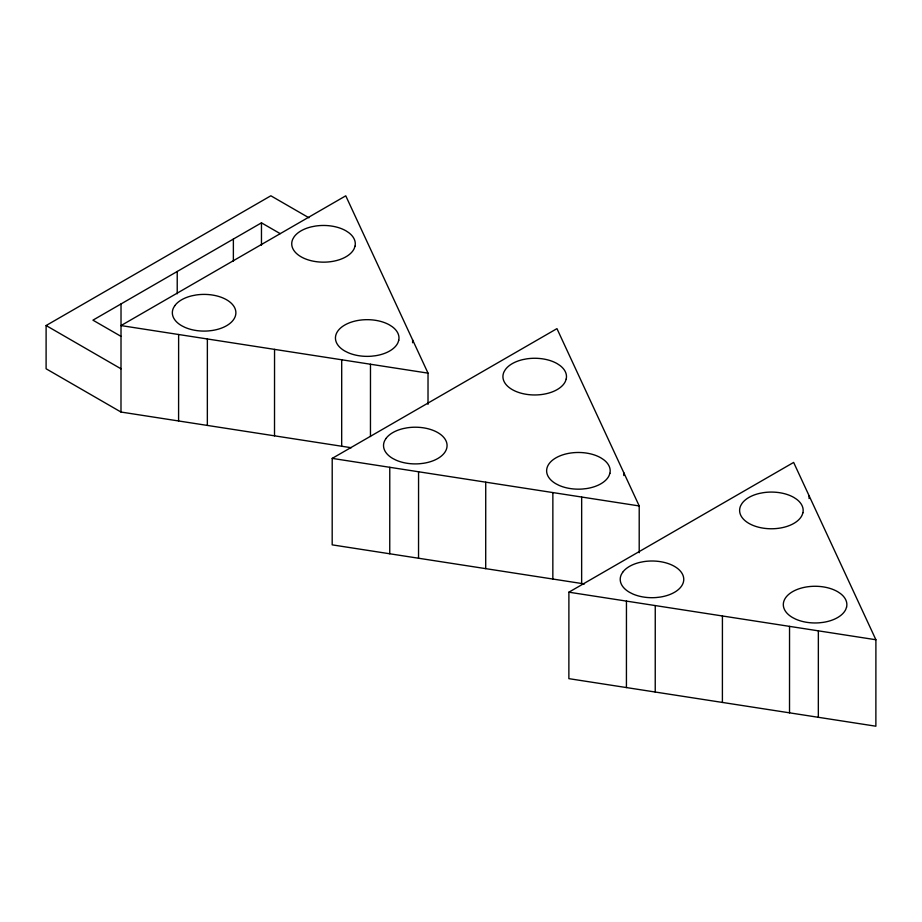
<?xml version="1.0" encoding="UTF-8"?>
<svg xmlns="http://www.w3.org/2000/svg" width="922" height="922" viewBox="0 0 922 922"><rect width="100%" height="100%" fill="white"/><g stroke="black" fill="none" stroke-linecap="round" stroke-linejoin="round"><path stroke-width="1.38" d="M308.916 217.776L270.849 195.787L46.112 325.535L46.1 368.777L120.989 412.042L351.27 447.723M120.989 412.042L121.024 303.937M177.22 293.807L177.22 271.494M178.591 420.974L178.626 334.502M207.346 425.422L207.369 338.962M233.37 261.364L233.381 239.052M261.468 245.148L261.468 222.836L280.207 233.646M274.514 435.841L274.549 349.38L121.024 325.581L345.762 195.821L428.027 373.145L428.015 404.332M639.2 552.727L639.211 505.948L556.957 328.635L332.208 458.384L332.185 544.856L584.456 583.937M341.682 446.236L341.705 359.776M370.46 436.521L370.483 364.236M389.752 553.776L389.776 467.304M412.607 342.742L412.607 339.907M418.542 558.236L418.565 471.776M485.71 568.655L485.733 482.183M552.843 579.051L552.866 492.579M568.897 592.189L568.874 678.65L875.877 726.213L875.9 639.753L793.635 462.429L568.897 592.189L875.9 639.753M581.644 583.511L581.667 497.039M623.802 475.545L623.802 472.709M626.43 687.57L626.453 601.109M655.231 692.03L655.254 605.57M722.399 702.449L722.422 615.977M789.52 712.844L789.543 626.372M809.078 498.537L809.078 495.702M818.333 717.304L818.356 630.832M261.468 222.836L92.938 320.165L121.07 336.403M274.549 349.38L428.027 373.145M332.208 458.384L639.211 505.948M46.112 325.535L121.013 368.812M398.742 340.322L397.947 342.684A31.774 18.348 0 0 1 375.6 355.719L371.531 356.203A31.774 18.348 0 0 1 348.009 352.63L344.863 351.052A31.774 18.348 0 0 1 344.632 325.109A31.774 18.348 0 0 1 389.568 324.982L392.323 326.768A31.774 18.348 0 0 1 398.742 340.322M355.016 246.209L354.209 248.56A31.774 18.348 0 0 1 315.301 261.537A31.774 18.348 0 0 1 292.816 239.052L294.153 236.781A31.774 18.348 0 0 1 311.348 226.858L315.289 226.086A31.774 18.348 0 0 1 345.981 230.834L348.723 232.644A31.774 18.348 0 0 1 355.016 246.209M566.212 379.023L565.393 381.385A31.774 18.348 0 0 1 526.474 394.339A31.774 18.348 0 0 1 504.011 371.854L505.36 369.584A31.774 18.348 0 0 1 522.555 359.661L526.497 358.889A31.774 18.348 0 0 1 557.176 363.648L559.919 365.458A31.774 18.348 0 0 1 566.212 379.023M802.889 512.828L802.082 515.179A31.774 18.348 0 0 1 763.162 528.145A31.774 18.348 0 0 1 740.7 505.659L742.037 503.389A31.774 18.348 0 0 1 759.244 493.454L763.174 492.694A31.774 18.348 0 0 1 793.865 497.454L796.608 499.251A31.774 18.348 0 0 1 802.889 512.828M609.891 473.32L609.05 475.671A31.774 18.348 0 0 1 586.473 488.579L582.393 489.029A31.774 18.348 0 0 1 558.928 485.318L555.816 483.727A31.774 18.348 0 0 1 556.058 457.773A31.774 18.348 0 0 1 600.994 457.923L603.714 459.732A31.774 18.348 0 0 1 609.891 473.32M846.569 607.114L845.739 609.465A31.774 18.348 0 0 1 823.15 622.373L819.07 622.823A31.774 18.348 0 0 1 795.617 619.111L792.505 617.521A31.774 18.348 0 0 1 792.747 591.567A31.774 18.348 0 0 1 837.683 591.717L840.403 593.526A31.774 18.348 0 0 1 846.569 607.114M174.754 305.724L173.417 307.994A31.774 18.348 0 0 0 181.657 325.72L184.78 327.298A31.774 18.348 0 0 0 208.268 330.94L212.348 330.468A31.774 18.348 0 0 0 234.799 307.994A31.774 18.348 0 0 0 195.879 295.017L191.949 295.789A31.774 18.348 0 0 0 174.754 305.724M385.949 438.526L384.612 440.797A31.774 18.348 0 0 0 392.83 458.522L395.953 460.113A31.774 18.348 0 0 0 419.452 463.754L423.521 463.282A31.774 18.348 0 0 0 445.994 440.82A31.774 18.348 0 0 0 407.086 427.831L403.156 428.603A31.774 18.348 0 0 0 385.949 438.526M622.638 572.32L621.301 574.59A31.774 18.348 0 0 0 629.519 592.316L632.642 593.906A31.774 18.348 0 0 0 656.13 597.548L660.21 597.076A31.774 18.348 0 0 0 682.683 574.613A31.774 18.348 0 0 0 643.775 561.625L639.833 562.397A31.774 18.348 0 0 0 622.638 572.32"/></g></svg>
